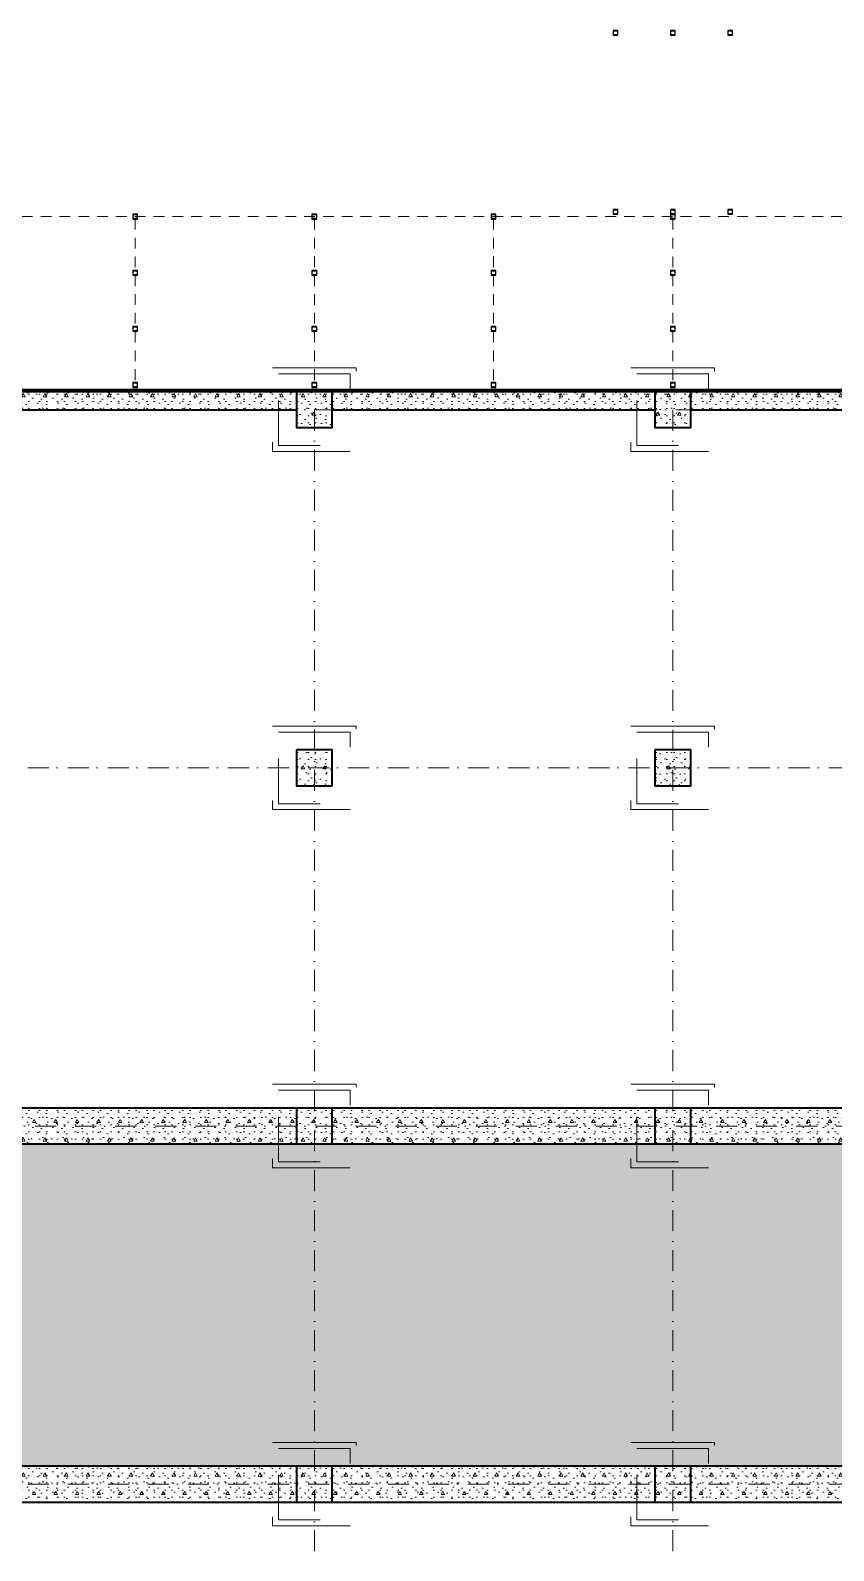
# Model space of a CAD drawing. Header units: millimetres. Extents: x -10605 to 101260, y -15987 to 46355.
# Drawn here: x 17248 to 30691, y 20887 to 46355 of the extents above; entities that cross this region are included whole.
import ezdxf
from ezdxf.enums import TextEntityAlignment as Align

# ---------------------------------------------------------------- set-up
doc = ezdxf.new("R2010")
doc.units = ezdxf.units.MM
doc.header["$MEASUREMENT"] = 0
for name, pattern in [('Dashed', [2903.22, 1451.61, -1451.61]), ('Dot & Dashed', [670.277762, 352.777767, -176.388884, 0, -141.111112]), ('thk_line_type', [315, 180, -135])]:
    doc.linetypes.add(name, pattern=pattern)
for name, color, linetype, lineweight in [('0_Ном._пера__200', 7, 'Continuous', 0), ('Металлический каркас здания_Ном._пера__91', 255, 'Continuous', 0), ('Металлический каркас здания_Ном._пера__98', 7, 'Continuous', 25), ('Оси_Ном._пера__200', 7, 'Continuous', 0), ('Паспорта Зон Archicad_Ном._пера__100', 7, 'Continuous', 9), ('Стены _Ном._пера__200', 7, 'Continuous', 0), ('Стены _Ном._пера__97', 7, 'Continuous', 35), ('Стены _Ном._пера__99', 7, 'Continuous', 15)]:
    doc.layers.add(name, color=color, linetype=linetype, lineweight=lineweight)
for name, color, linetype in [('Зоны', 7, 'Continuous'), ('Металлический каркас здания', 7, 'Continuous'), ('Оси', 7, 'Continuous'), ('Стены', 7, 'Continuous')]:
    doc.layers.add(name, color=color, linetype=linetype)
doc.layers.add('Зоны_Ном._пера__94', color=7, linetype='Continuous', lineweight=5, true_color=0xc29f9f9f)
doc.layers.add('Стены _Ном._пера__2', color=7, linetype='Continuous', lineweight=0, true_color=0xc2747474)
doc.styles.add('РЎР“Р•РќР•Р\xa0РР\xa0_РЎРўРР›Р¬_1', font='arial.ttf')
pattern_1 = [(0, (0, 0), (0, 623.538), [60, -300]), (0, (180, 311.8), (0, 623.538), [60, -300]), (60, (0, 0), (-540, 311.769), [60, -300]), (60, (360, 0), (-540, 311.769), [60, -300]), (120, (60, 0), (540, 311.769), [60, -300]), (120, (420, 0), (540, 311.769), [60, -300]), (0, (0, 60), (0, 120), [0, -120, 0, -180]), (45, (60, 60), (-84.85282, 84.85282), [0, -90, 0, -150])]

# ---------------------------------------------------------------- blocks, each defined once
blk = doc.blocks.new('Колонна SHS ГК 27')
at = {"layer": 'Металлический каркас здания_Ном._пера__98', "linetype": 'Continuous', "lineweight": 0, "true_color": 0xffffff}
h = blk.add_hatch(dxfattribs=at)
h.set_pattern_fill('Barabбs_tйglakц_бllу', style=0, pattern_type=2)
h.set_pattern_definition([(90, (0, 0), (-60, 0), [])])
h.paths.add_polyline_path([(-40, -40), (40, -40), (40, 40), (-40, 40)])
h.paths.add_polyline_path([(-33.7, -33.7), (-33.7, 33.7), (33.7, 33.7), (33.7, -33.7)], flags=0)
at = {"layer": 'Металлический каркас здания_Ном._пера__98', "color": 7, "linetype": 'Continuous', "lineweight": 25}
for p, q in [((40, 40), (-40, 40)), ((-40, 40), (-40, -40)), ((-33.7, -33.7), (-33.7, 33.7)), ((-33.7, 33.7), (33.7, 33.7)), ((33.7, 33.7), (33.7, -33.7)), ((40, -40), (40, 40)), ((-40, -40), (40, -40)), ((33.7, -33.7), (-33.7, -33.7))]:
    blk.add_line(p, q, dxfattribs=at)
blk = doc.blocks.new('Перекрытие_2', base_point=(-300, 28300))
at = {"layer": '0_Ном._пера__200', "color": 7, "linetype": 'Continuous', "lineweight": 0, "flags": 128}
blk.add_lwpolyline([(-300, 28300), (-300, 21700), (98300, 21700), (98300, 28300), (52300, 28300), (52300, 34300), (45700, 34300), (45700, 28300)], close=True, dxfattribs=at)
blk = doc.blocks.new('Перекрытие_175', base_point=(27300, 22700))
at = {"layer": 'Стены _Ном._пера__200', "color": 7, "linetype": 'Dashed', "lineweight": 0, "flags": 128}
blk.add_lwpolyline([(27300, 22700), (28700, 22700), (28700, 21300), (27300, 21300)], close=True, dxfattribs=at)
blk = doc.blocks.new('Перекрытие_176', base_point=(27400, 22600))
at = {"layer": 'Стены _Ном._пера__200', "color": 7, "linetype": 'Dashed', "lineweight": 0, "flags": 128}
blk.add_lwpolyline([(27400, 22600), (28600, 22600), (28600, 21400), (27400, 21400)], close=True, dxfattribs=at)
blk = doc.blocks.new('Перекрытие_177', base_point=(21300, 22700))
at = {"layer": 'Стены _Ном._пера__200', "color": 7, "linetype": 'Dashed', "lineweight": 0, "flags": 128}
blk.add_lwpolyline([(21300, 22700), (22700, 22700), (22700, 21300), (21300, 21300)], close=True, dxfattribs=at)
blk = doc.blocks.new('Перекрытие_178', base_point=(21400, 22600))
at = {"layer": 'Стены _Ном._пера__200', "color": 7, "linetype": 'Dashed', "lineweight": 0, "flags": 128}
blk.add_lwpolyline([(21400, 22600), (22600, 22600), (22600, 21400), (21400, 21400)], close=True, dxfattribs=at)
blk = doc.blocks.new('Перекрытие_211', base_point=(27300, 28700))
at = {"layer": 'Стены _Ном._пера__200', "color": 7, "linetype": 'Dashed', "lineweight": 0, "flags": 128}
blk.add_lwpolyline([(27300, 28700), (28700, 28700), (28700, 27300), (27300, 27300)], close=True, dxfattribs=at)
blk = doc.blocks.new('Перекрытие_212', base_point=(27400, 28600))
at = {"layer": 'Стены _Ном._пера__200', "color": 7, "linetype": 'Dashed', "lineweight": 0, "flags": 128}
blk.add_lwpolyline([(27400, 28600), (28600, 28600), (28600, 27400), (27400, 27400)], close=True, dxfattribs=at)
blk = doc.blocks.new('Перекрытие_213', base_point=(21300, 28700))
at = {"layer": 'Стены _Ном._пера__200', "color": 7, "linetype": 'Dashed', "lineweight": 0, "flags": 128}
blk.add_lwpolyline([(21300, 28700), (22700, 28700), (22700, 27300), (21300, 27300)], close=True, dxfattribs=at)
blk = doc.blocks.new('Перекрытие_214', base_point=(21400, 28600))
at = {"layer": 'Стены _Ном._пера__200', "color": 7, "linetype": 'Dashed', "lineweight": 0, "flags": 128}
blk.add_lwpolyline([(21400, 28600), (22600, 28600), (22600, 27400), (21400, 27400)], close=True, dxfattribs=at)
blk = doc.blocks.new('Перекрытие_247', base_point=(27300, 34700))
at = {"layer": 'Стены _Ном._пера__200', "color": 7, "linetype": 'Dashed', "lineweight": 0, "flags": 128}
blk.add_lwpolyline([(27300, 34700), (28700, 34700), (28700, 33300), (27300, 33300)], close=True, dxfattribs=at)
blk = doc.blocks.new('Перекрытие_248', base_point=(27400, 34600))
at = {"layer": 'Стены _Ном._пера__200', "color": 7, "linetype": 'Dashed', "lineweight": 0, "flags": 128}
blk.add_lwpolyline([(27400, 34600), (28600, 34600), (28600, 33400), (27400, 33400)], close=True, dxfattribs=at)
blk = doc.blocks.new('Перекрытие_249', base_point=(21300, 34700))
at = {"layer": 'Стены _Ном._пера__200', "color": 7, "linetype": 'Dashed', "lineweight": 0, "flags": 128}
blk.add_lwpolyline([(21300, 34700), (22700, 34700), (22700, 33300), (21300, 33300)], close=True, dxfattribs=at)
blk = doc.blocks.new('Перекрытие_250', base_point=(21400, 34600))
at = {"layer": 'Стены _Ном._пера__200', "color": 7, "linetype": 'Dashed', "lineweight": 0, "flags": 128}
blk.add_lwpolyline([(21400, 34600), (22600, 34600), (22600, 33400), (21400, 33400)], close=True, dxfattribs=at)
blk = doc.blocks.new('Перекрытие_283', base_point=(27300, 40700))
at = {"layer": 'Стены _Ном._пера__200', "color": 7, "linetype": 'Dashed', "lineweight": 0, "flags": 128}
blk.add_lwpolyline([(27300, 40700), (28700, 40700), (28700, 39300), (27300, 39300)], close=True, dxfattribs=at)
blk = doc.blocks.new('Перекрытие_284', base_point=(27400, 40600))
at = {"layer": 'Стены _Ном._пера__200', "color": 7, "linetype": 'Dashed', "lineweight": 0, "flags": 128}
blk.add_lwpolyline([(27400, 40600), (28600, 40600), (28600, 39400), (27400, 39400)], close=True, dxfattribs=at)
blk = doc.blocks.new('Перекрытие_285', base_point=(21300, 40700))
at = {"layer": 'Стены _Ном._пера__200', "color": 7, "linetype": 'Dashed', "lineweight": 0, "flags": 128}
blk.add_lwpolyline([(21300, 40700), (22700, 40700), (22700, 39300), (21300, 39300)], close=True, dxfattribs=at)
blk = doc.blocks.new('Перекрытие_286', base_point=(21400, 40600))
at = {"layer": 'Стены _Ном._пера__200', "color": 7, "linetype": 'Dashed', "lineweight": 0, "flags": 128}
blk.add_lwpolyline([(21400, 40600), (22600, 40600), (22600, 39400), (21400, 39400)], close=True, dxfattribs=at)
blk = doc.blocks.new('Перекрытие_292', base_point=(-300, 28300))
at = {"layer": '0_Ном._пера__200', "color": 7, "linetype": 'Continuous', "lineweight": 0, "flags": 128}
blk.add_lwpolyline([(-300, 28300), (-300, 21700), (98300, 21700), (98300, 28300), (52300, 28300), (52300, 34300), (45700, 34300), (45700, 28300)], close=True, dxfattribs=at)
blk = doc.blocks.new('Стена_3', base_point=(98225, 40225))
at = {"layer": 'Стены', "linetype": 'Continuous', "lineweight": 0, "true_color": 0xffffff}
blk.add_hatch(color=7, dxfattribs=at).paths.add_polyline_path([(98329, 40335), (-328, 40335), (-328, 40329), (98329, 40329)])
at = {"layer": 'Стены _Ном._пера__200', "color": 7, "linetype": 'Continuous', "lineweight": 0}
blk.add_line((98329, 40335), (-328, 40335), dxfattribs=at)
at = {"layer": 'Стены _Ном._пера__200', "color": 7, "linetype": 'Continuous', "lineweight": 0, "flags": 128}
blk.add_lwpolyline([(-328, 40329), (98329, 40329)], dxfattribs=at)
at = {"layer": 'Стены _Ном._пера__99', "color": 7, "linetype": 'Continuous', "lineweight": 15}
blk.add_line((98335, 40337), (-334, 40337), dxfattribs=at)
at = {"layer": 'Стены _Ном._пера__99', "color": 7, "linetype": 'Continuous', "lineweight": 15, "flags": 128}
blk.add_lwpolyline([(98337, 40346), (-346, 40346)], dxfattribs=at)
blk = doc.blocks.new('Стена_13', base_point=(0, 28000))
at = {"layer": 'Стены _Ном._пера__2', "linetype": 'Continuous', "lineweight": 0, "true_color": 0x747474}
h = blk.add_hatch(dxfattribs=at)
h.set_pattern_fill('бетон_строительный__2_', color=8, style=0, pattern_type=2)
h.set_pattern_definition(pattern_1)
h.paths.add_polyline_path([(21700, 28300), (16300, 28300), (16300, 27700), (21700, 27700)])
h = blk.add_hatch(dxfattribs=at)
h.set_pattern_fill('бетон_строительный__2_', color=8, style=0, pattern_type=2)
h.set_pattern_definition(pattern_1)
h.paths.add_polyline_path([(27700, 28300), (22300, 28300), (22300, 27700), (27700, 27700)])
h = blk.add_hatch(dxfattribs=at)
h.set_pattern_fill('бетон_строительный__2_', color=8, style=0, pattern_type=2)
h.set_pattern_definition(pattern_1)
h.paths.add_polyline_path([(33700, 28300), (28300, 28300), (28300, 27700), (33700, 27700)])
at = {"layer": 'Стены _Ном._пера__97', "color": 7, "linetype": 'Continuous', "lineweight": 35, "flags": 128}
for points in [[(21700, 28300), (16300, 28300)], [(27700, 28300), (22300, 28300)], [(33700, 28300), (28300, 28300)], [(16300, 27700), (21700, 27700)], [(22300, 27700), (27700, 27700)], [(28300, 27700), (33700, 27700)]]:
    blk.add_lwpolyline(points, dxfattribs=at)
blk = doc.blocks.new('Стена_19', base_point=(98000, 22000))
at = {"layer": 'Стены _Ном._пера__2', "linetype": 'Continuous', "lineweight": 0, "true_color": 0x747474}
h = blk.add_hatch(dxfattribs=at)
h.set_pattern_fill('бетон_строительный__2_', color=8, style=0, pattern_type=2)
h.set_pattern_definition(pattern_1)
h.paths.add_polyline_path([(16300, 22300), (16300, 21700), (21700, 21700), (21700, 22300)])
h = blk.add_hatch(dxfattribs=at)
h.set_pattern_fill('бетон_строительный__2_', color=8, style=0, pattern_type=2)
h.set_pattern_definition(pattern_1)
h.paths.add_polyline_path([(27700, 22300), (22300, 22300), (22300, 21700), (27700, 21700)])
h = blk.add_hatch(dxfattribs=at)
h.set_pattern_fill('бетон_строительный__2_', color=8, style=0, pattern_type=2)
h.set_pattern_definition(pattern_1)
h.paths.add_polyline_path([(28300, 22300), (28300, 21700), (33700, 21700), (33700, 22300)])
at = {"layer": 'Стены _Ном._пера__97', "color": 7, "linetype": 'Continuous', "lineweight": 35, "flags": 128}
for points in [[(21700, 22300), (16300, 22300)], [(27700, 22300), (22300, 22300)], [(33700, 22300), (28300, 22300)], [(16300, 21700), (21700, 21700)], [(22300, 21700), (27700, 21700)], [(28300, 21700), (33700, 21700)]]:
    blk.add_lwpolyline(points, dxfattribs=at)
blk = doc.blocks.new('Стена_25', base_point=(-300, 40300))
at = {"layer": 'Стены _Ном._пера__2', "linetype": 'Continuous', "lineweight": 0, "true_color": 0x747474}
h = blk.add_hatch(dxfattribs=at)
h.set_pattern_fill('бетон_строительный__2_', color=8, style=0, pattern_type=2)
h.set_pattern_definition(pattern_1)
h.paths.add_polyline_path([(16300, 40000), (21700, 40000), (21700, 40300), (16300, 40300)])
h = blk.add_hatch(dxfattribs=at)
h.set_pattern_fill('бетон_строительный__2_', color=8, style=0, pattern_type=2)
h.set_pattern_definition(pattern_1)
h.paths.add_polyline_path([(27700, 40300), (22300, 40300), (22300, 40000), (27700, 40000)])
h = blk.add_hatch(dxfattribs=at)
h.set_pattern_fill('бетон_строительный__2_', color=8, style=0, pattern_type=2)
h.set_pattern_definition(pattern_1)
h.paths.add_polyline_path([(28300, 40000), (33700, 40000), (33700, 40300), (28300, 40300)])
at = {"layer": 'Стены _Ном._пера__97', "color": 7, "linetype": 'Continuous', "lineweight": 35, "flags": 128}
for points in [[(21700, 40300), (16300, 40300)], [(27700, 40300), (22300, 40300)], [(33700, 40300), (28300, 40300)], [(16300, 40000), (21700, 40000)], [(22300, 40000), (27700, 40000)], [(28300, 40000), (33700, 40000)]]:
    blk.add_lwpolyline(points, dxfattribs=at)
blk = doc.blocks.new('Колонна_87', base_point=(28000, 22000))
at = {"layer": 'Стены', "linetype": 'Continuous', "lineweight": 0, "true_color": 0x000000}
h = blk.add_hatch(dxfattribs=at)
h.set_pattern_fill('бетон_строительный__2_', color=18, style=0, pattern_type=2)
h.set_pattern_definition(pattern_1)
h.paths.add_polyline_path([(27700, 22300), (27700, 21700), (28300, 21700), (28300, 22300)])
at = {"layer": 'Стены _Ном._пера__97', "color": 7, "linetype": 'Continuous', "lineweight": 35, "flags": 128}
blk.add_lwpolyline([(27700, 22300), (27700, 21700), (28300, 21700), (28300, 22300)], close=True, dxfattribs=at)
blk = doc.blocks.new('Колонна_88', base_point=(22000, 22000))
at = {"layer": 'Стены', "linetype": 'Continuous', "lineweight": 0, "true_color": 0x000000}
h = blk.add_hatch(dxfattribs=at)
h.set_pattern_fill('бетон_строительный__2_', color=18, style=0, pattern_type=2)
h.set_pattern_definition(pattern_1)
h.paths.add_polyline_path([(21700, 22300), (21700, 21700), (22300, 21700), (22300, 22300)])
at = {"layer": 'Стены _Ном._пера__97', "color": 7, "linetype": 'Continuous', "lineweight": 35, "flags": 128}
blk.add_lwpolyline([(21700, 22300), (21700, 21700), (22300, 21700), (22300, 22300)], close=True, dxfattribs=at)
blk = doc.blocks.new('Колонна_105', base_point=(28000, 28000))
at = {"layer": 'Стены', "linetype": 'Continuous', "lineweight": 0, "true_color": 0x000000}
h = blk.add_hatch(dxfattribs=at)
h.set_pattern_fill('бетон_строительный__2_', color=18, style=0, pattern_type=2)
h.set_pattern_definition(pattern_1)
h.paths.add_polyline_path([(27700, 28300), (27700, 27700), (28300, 27700), (28300, 28300)])
at = {"layer": 'Стены _Ном._пера__97', "color": 7, "linetype": 'Continuous', "lineweight": 35, "flags": 128}
blk.add_lwpolyline([(27700, 28300), (27700, 27700), (28300, 27700), (28300, 28300)], close=True, dxfattribs=at)
blk = doc.blocks.new('Колонна_106', base_point=(22000, 28000))
at = {"layer": 'Стены', "linetype": 'Continuous', "lineweight": 0, "true_color": 0x000000}
h = blk.add_hatch(dxfattribs=at)
h.set_pattern_fill('бетон_строительный__2_', color=18, style=0, pattern_type=2)
h.set_pattern_definition(pattern_1)
h.paths.add_polyline_path([(21700, 28300), (21700, 27700), (22300, 27700), (22300, 28300)])
at = {"layer": 'Стены _Ном._пера__97', "color": 7, "linetype": 'Continuous', "lineweight": 35, "flags": 128}
blk.add_lwpolyline([(21700, 28300), (21700, 27700), (22300, 27700), (22300, 28300)], close=True, dxfattribs=at)
blk = doc.blocks.new('Колонна_123', base_point=(28000, 34000))
at = {"layer": 'Стены', "linetype": 'Continuous', "lineweight": 0, "true_color": 0x000000}
h = blk.add_hatch(dxfattribs=at)
h.set_pattern_fill('бетон_строительный__2_', color=18, style=0, pattern_type=2)
h.set_pattern_definition(pattern_1)
h.paths.add_polyline_path([(27700, 34300), (27700, 33700), (28300, 33700), (28300, 34300)])
at = {"layer": 'Стены _Ном._пера__97', "color": 7, "linetype": 'Continuous', "lineweight": 35, "flags": 128}
blk.add_lwpolyline([(27700, 34300), (27700, 33700), (28300, 33700), (28300, 34300)], close=True, dxfattribs=at)
blk = doc.blocks.new('Колонна_124', base_point=(22000, 34000))
at = {"layer": 'Стены', "linetype": 'Continuous', "lineweight": 0, "true_color": 0x000000}
h = blk.add_hatch(dxfattribs=at)
h.set_pattern_fill('бетон_строительный__2_', color=18, style=0, pattern_type=2)
h.set_pattern_definition(pattern_1)
h.paths.add_polyline_path([(21700, 34300), (21700, 33700), (22300, 33700), (22300, 34300)])
at = {"layer": 'Стены _Ном._пера__97', "color": 7, "linetype": 'Continuous', "lineweight": 35, "flags": 128}
blk.add_lwpolyline([(21700, 34300), (21700, 33700), (22300, 33700), (22300, 34300)], close=True, dxfattribs=at)
blk = doc.blocks.new('Колонна_141', base_point=(28000, 40000))
at = {"layer": 'Стены', "linetype": 'Continuous', "lineweight": 0, "true_color": 0x000000}
h = blk.add_hatch(dxfattribs=at)
h.set_pattern_fill('бетон_строительный__2_', color=18, style=0, pattern_type=2)
h.set_pattern_definition(pattern_1)
h.paths.add_polyline_path([(27700, 40300), (27700, 39700), (28300, 39700), (28300, 40300)])
at = {"layer": 'Стены _Ном._пера__97', "color": 7, "linetype": 'Continuous', "lineweight": 35, "flags": 128}
blk.add_lwpolyline([(27700, 40300), (27700, 39700), (28300, 39700), (28300, 40300)], close=True, dxfattribs=at)
blk = doc.blocks.new('Колонна_142', base_point=(22000, 40000))
at = {"layer": 'Стены', "linetype": 'Continuous', "lineweight": 0, "true_color": 0x000000}
h = blk.add_hatch(dxfattribs=at)
h.set_pattern_fill('бетон_строительный__2_', color=18, style=0, pattern_type=2)
h.set_pattern_definition(pattern_1)
h.paths.add_polyline_path([(21700, 40300), (21700, 39700), (22300, 39700), (22300, 40300)])
at = {"layer": 'Стены _Ном._пера__97', "color": 7, "linetype": 'Continuous', "lineweight": 35, "flags": 128}
blk.add_lwpolyline([(21700, 40300), (21700, 39700), (22300, 39700), (22300, 40300)], close=True, dxfattribs=at)
blk = doc.blocks.new('Стандартный Маркер Сетки')
at = {"layer": 'Оси_Ном._пера__200', "color": 7, "linetype": 'Dot & Dashed', "lineweight": 0}
blk.add_line((0, 0), (107805, 0), dxfattribs=at)
at = {"layer": 'Оси_Ном._пера__200', "color": 7, "lineweight": 0, "style": 'РЎР“Р•РќР•Р\xa0РР\xa0_РЎРўРР›Р¬_1'}
blk.add_attdef('AC_MarkerText_1', text='', height=300, dxfattribs=at).set_placement((108205, 150), align=Align.TOP_CENTER)
blk = doc.blocks.new('Стандартный Маркер Сетки_2')
at = {"layer": 'Оси_Ном._пера__200', "color": 7, "linetype": 'Dot & Dashed', "lineweight": 0}
blk.add_line((0, 0), (107930, 0), dxfattribs=at)
at = {"layer": 'Оси_Ном._пера__200', "color": 7, "lineweight": 0, "style": 'РЎР“Р•РќР•Р\xa0РР\xa0_РЎРўРР›Р¬_1'}
blk.add_attdef('AC_MarkerText_1', text='', height=300, dxfattribs=at).set_placement((108330, 150), align=Align.TOP_CENTER)
blk = doc.blocks.new('Стандартный Маркер Сетки_3')
at = {"layer": 'Оси_Ном._пера__200', "color": 7, "linetype": 'Dot & Dashed', "lineweight": 0}
blk.add_line((0, 0), (107930, 0), dxfattribs=at)
at = {"layer": 'Оси_Ном._пера__200', "color": 7, "lineweight": 0, "style": 'РЎР“Р•РќР•Р\xa0РР\xa0_РЎРўРР›Р¬_1'}
blk.add_attdef('AC_MarkerText_1', text='', height=300, dxfattribs=at).set_placement((108330, 150), align=Align.TOP_CENTER)
blk = doc.blocks.new('Балка - Швеллер ПП 27_4')
at = {"layer": 'Металлический каркас здания_Ном._пера__91', "color": 255, "linetype": 'thk_line_type', "lineweight": 0}
blk.add_line((0, 0), (90250, 0), dxfattribs=at)
blk = doc.blocks.new('Балка - Швеллер ПП 27_3')
at = {"layer": 'Металлический каркас здания_Ном._пера__91', "color": 255, "linetype": 'thk_line_type', "lineweight": 0}
blk.add_line((0, 0), (2822, 0), dxfattribs=at)
blk = doc.blocks.new('Технический коридор_1_2', base_point=(36816, 30293))
at = {"layer": 'Зоны_Ном._пера__94', "linetype": 'Continuous', "lineweight": 0, "true_color": 0x272727}
blk.add_hatch(color=250, dxfattribs=at).paths.add_polyline_path([(300, 22300), (97700, 22300), (97700, 27700), (51700, 27700), (51700, 33700), (46300, 33700), (46300, 27700), (300, 27700)])
at = {"layer": 'Паспорта Зон Archicad_Ном._пера__100', "color": 7, "lineweight": 9, "style": 'РЎР“Р•РќР•Р\xa0РР\xa0_РЎРўРР›Р¬_1'}
for tag, p in [('DUMMY_112', (49234, 30859)), ('ROOM_AREA', (50442, 22727))]:
    blk.add_attdef(tag, text='', height=300, dxfattribs=at).set_placement(p, align=Align.MIDDLE_CENTER)
blk = doc.blocks.new('Стандартный Маркер Сетки_4')
at = {"layer": 'Оси_Ном._пера__200', "color": 7, "linetype": 'Dot & Dashed', "lineweight": 0}
for q in [(55187, 0), (0, 0)]:
    blk.add_line((0, 0), q, dxfattribs=at)
at = {"layer": 'Оси_Ном._пера__200', "color": 7, "lineweight": 0, "style": 'РЎР“Р•РќР•Р\xa0РР\xa0_РЎРўРР›Р¬_1'}
blk.add_attdef('AC_MarkerText_1', text='', height=300, rotation=90, dxfattribs=at).set_placement((55368, -69), align=Align.TOP_CENTER)

msp = doc.modelspace()

# ---------------------------------------------------------------- linework, layer by layer
at = {"layer": 'Зоны_Ном._пера__94', "color": 253, "linetype": 'Continuous', "lineweight": 5, "true_color": 0x9f9f9f, "flags": 128}
msp.add_lwpolyline([(299.99987, 22300.00013), (97699.99999, 22300.00013), (97699.99999, 27700.00012), (51699.75543, 27700.00012), (51699.75543, 33700.00004), (46300.24443, 33700.00004), (46300.24443, 27700.00012), (299.99987, 27700.00012)], close=True, dxfattribs=at)

# ---------------------------------------------------------------- block references
at = {"color": 7, "linetype": 'Continuous', "lineweight": 0}
for name in ['Перекрытие_2', 'Перекрытие_292']:
    msp.add_blockref(name, (-300.00021, 28300.00021), dxfattribs=at)
at = {"layer": 'Зоны', "color": 7, "linetype": 'Continuous', "lineweight": 9}
msp.add_blockref('Технический коридор_1_2', (36815.94606, 30292.53044), dxfattribs=at)
at = {"layer": 'Металлический каркас здания', "color": 7, "linetype": 'Continuous', "lineweight": 9, "xscale": -1, "zscale": 1000, "rotation": 180}
msp.add_blockref('Балка - Швеллер ПП 27_4', (3875, 43237.49337), dxfattribs=at)
at = {"layer": 'Металлический каркас здания', "color": 7, "linetype": 'Continuous', "lineweight": 9, "zscale": 1000, "rotation": 270}
for p in [(19000.00007, 43197.49337), (22000.00007, 43197.49337), (25000.00007, 43197.49337), (28000.00007, 43197.49337)]:
    msp.add_blockref('Балка - Швеллер ПП 27_3', p, dxfattribs=at)
at = {"layer": 'Металлический каркас здания_Ном._пера__98', "color": 7, "linetype": 'Continuous', "lineweight": 25, "zscale": 1000, "rotation": 90}
for p in [(27040.24442, 46315.00012), (28000.24442, 46315.00012), (28960.24442, 46315.00012), (27040.24442, 43315.00012), (28000.24442, 43315.00012), (28960.24442, 43315.00012), (19000.00007, 43234.99337), (22000.00007, 43234.99337), (25000.00007, 43234.99337), (28000.00007, 43234.99337), (19000.00007, 42294.99562), (22000.00007, 42294.99562), (25000.00007, 42294.99562), (28000.00007, 42294.99562), (19000.00007, 41354.99787), (22000.00007, 41354.99787), (25000.00007, 41354.99787), (28000.00007, 41354.99787), (19000.00007, 40415.00012), (22000.00007, 40415.00012), (25000.00007, 40415.00012), (28000.00007, 40415.00012)]:
    msp.add_blockref('Колонна SHS ГК 27', p, dxfattribs=at)
at = {"layer": 'Оси', "color": 8, "linetype": 'Continuous', "lineweight": 0, "true_color": 0x747474, "xscale": -1, "zscale": 1000}
for name, p in [('Стандартный Маркер Сетки_2', (98125.00021, 40000.00005)), ('Стандартный Маркер Сетки', (98000.00007, 34000.00005)), ('Стандартный Маркер Сетки_3', (98125, 28000.00005)), ('Стандартный Маркер Сетки', (98000.00007, 22000.00005))]:
    msp.add_blockref(name, p, dxfattribs=at)
at = {"layer": 'Оси', "color": 8, "linetype": 'Continuous', "lineweight": 0, "true_color": 0x747474, "zscale": 1000, "rotation": 270}
for p in [(22000, 40000.00005), (28000, 40000.00005)]:
    msp.add_blockref('Стандартный Маркер Сетки_4', p, dxfattribs=at)
at = {"layer": 'Стены', "color": 7, "linetype": 'Dashed', "lineweight": 0}
for name, p in [('Перекрытие_285', (21300, 40700.00005)), ('Перекрытие_286', (21400, 40600.00005)), ('Перекрытие_283', (27300, 40700.00005)), ('Перекрытие_284', (27400, 40600.00005)), ('Перекрытие_249', (21300, 34700.00005)), ('Перекрытие_247', (27300, 34700.00005)), ('Перекрытие_250', (21400, 34600.00005)), ('Перекрытие_248', (27400, 34600.00005)), ('Перекрытие_213', (21300, 28700.00005)), ('Перекрытие_214', (21400, 28600.00005)), ('Перекрытие_211', (27300, 28700.00005)), ('Перекрытие_212', (27400, 28600.00005)), ('Перекрытие_177', (21300, 22700.00005)), ('Перекрытие_175', (27300, 22700.00005)), ('Перекрытие_178', (21400, 22600.00005)), ('Перекрытие_176', (27400, 22600.00005))]:
    msp.add_blockref(name, p, dxfattribs=at)
at = {"layer": 'Стены', "color": 7, "lineweight": 35}
for name, p in [('Стена_3', (98225.35554, 40225.35464)), ('Стена_25', (-300, 40300.00005)), ('Колонна_142', (22000, 40000.00005)), ('Колонна_141', (28000, 40000.00005)), ('Колонна_124', (22000, 34000.00005)), ('Колонна_123', (28000, 34000.00005)), ('Стена_13', (0, 28000.00005)), ('Колонна_106', (22000, 28000.00005)), ('Колонна_105', (28000, 28000.00005)), ('Стена_19', (98000.00007, 22000.00005)), ('Колонна_88', (22000, 22000.00005)), ('Колонна_87', (28000, 22000.00005))]:
    msp.add_blockref(name, p, dxfattribs=at)

doc.saveas('drawing.dxf')
